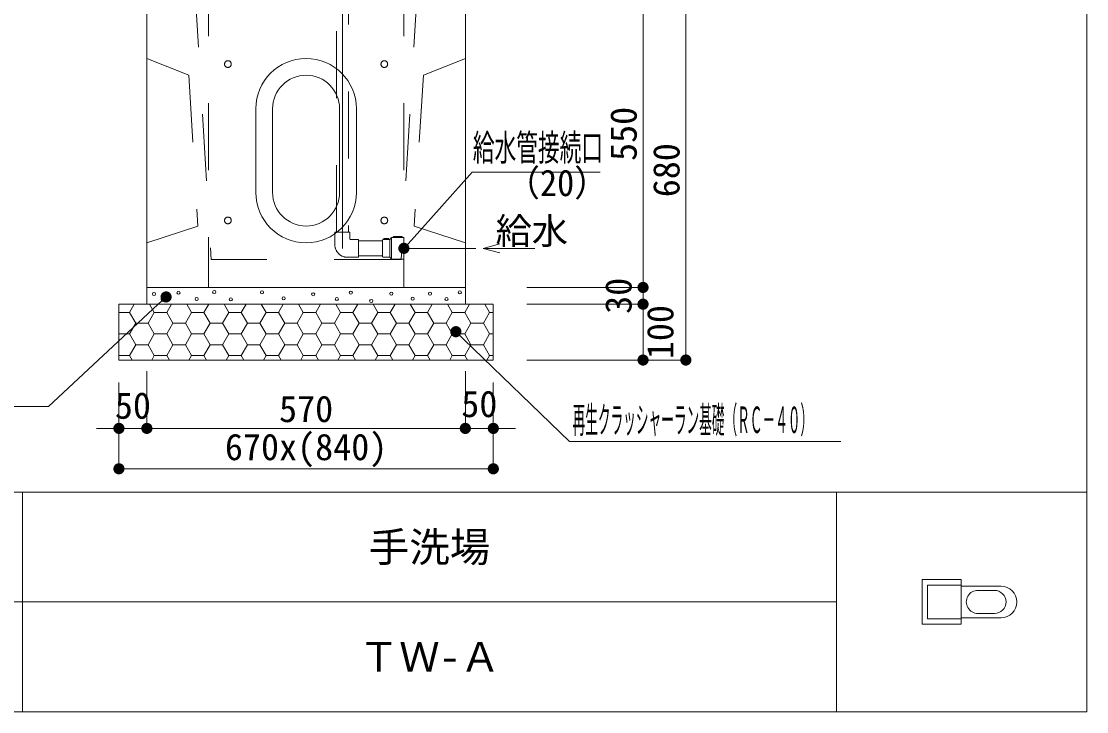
# Model space of a CAD drawing. Units: millimetres at full size, sheet at 1:20. Extents: x -6811 to -1335, y 4070 to 7803.
# Drawn here: x -3242 to -1335, y 4070 to 5306 of the extents above; entities that cross this region are included whole.
import ezdxf
from ezdxf.enums import TextEntityAlignment as Align

# ---------------------------------------------------------------- set-up
doc = ezdxf.new("R2010")
doc.units = ezdxf.units.MM
doc.header["$LTSCALE"] = 20
doc.linetypes.add('DASHED', pattern=[7.5, 6, -1.5])
doc.linetypes.add('DASHED_SPACED', pattern=[12, 6, -6])
for name, color, linetype, lineweight in [('0_2', 7, 'Continuous', 13), ('_0-0_', 7, 'Continuous', 13), ('L-01', 7, 'Continuous', 13), ('P001', 7, 'Continuous', 13), ('寸法', 1, 'Continuous', 13), ('本体', 7, 'Continuous', 13)]:
    doc.layers.add(name, color=color, linetype=linetype, lineweight=lineweight)
doc.styles.add('ＭＳ ゴシック', font='')
doc.styles.get('ＭＳ ゴシック').set_extended_font_data('MS Gothic')

# ---------------------------------------------------------------- blocks, each defined once
blk = doc.blocks.new('filled_dot')
at = {"color": 0, "linetype": 'Continuous', "lineweight": -2, "const_width": 1.25}
blk.add_lwpolyline([(-0.625, 0, 1), (0.625, 0, 1)], format="xyb", close=True, dxfattribs=at)

msp = doc.modelspace()

# ---------------------------------------------------------------- linework, layer by layer
at = {"layer": '0_2'}
msp.add_line((-1782.88, 4266.23), (-3726.78, 4266.23), dxfattribs=at)
at = {"layer": '_0-0_', "color": 6}
msp.add_line((-6811.45, 4462.81), (-1335.2, 4462.81), dxfattribs=at)
at = {"layer": '_0-0_'}
for p, q in [((-3239.97, 4462.81), (-3239.97, 4069.66)), ((-1782.88, 4462.81), (-1782.88, 4069.66))]:
    msp.add_line(p, q, dxfattribs=at)
at = {"layer": '_0-0_', "color": 6}
msp.add_lwpolyline([(-1335.2, 7693.29), (-6811.45, 7693.29), (-6811.45, 4069.66), (-1335.2, 4069.66)], close=True, dxfattribs=at)
at = {"layer": 'L-01'}
for p, q in [((-2385.35, 4907.51), (-2415.35, 4899.47)), ((-2415.35, 4899.47), (-2385.35, 4891.43)), ((-2415.35, 4899.47), (-2385.35, 4899.47))]:
    msp.add_line(p, q, dxfattribs=at)
at = {"layer": 'P001'}
for p, q in [((-1629.88, 4306.23), (-1559.88, 4306.23)), ((-1629.88, 4306.23), (-1629.88, 4226.23)), ((-1619.88, 4296.23), (-1619.88, 4236.23)), ((-1619.88, 4296.23), (-1559.88, 4296.23)), ((-1559.88, 4306.23), (-1559.88, 4226.23)), ((-1559.88, 4294.49), (-1488.43, 4294.49)), ((-1500.26, 4286.93), (-1530.34, 4286.93)), ((-1619.88, 4236.23), (-1559.88, 4236.23)), ((-1559.88, 4237.98), (-1488.43, 4237.98)), ((-1530.23, 4245.54), (-1500.26, 4245.54)), ((-1629.88, 4226.23), (-1559.88, 4226.23))]:
    msp.add_line(p, q, dxfattribs=at)
for centre, radius, start, end in [((-1488.43, 4266.23), 28.26, 0, 90), ((-1529.96, 4266.23), 20.7, 88.93911, 270.00698), ((-1500.26, 4266.23), 20.69, 270, 90), ((-1488.43, 4266.23), 28.26, 270, 0)]:
    msp.add_arc(centre, radius, start, end, dxfattribs=at)
at = {"layer": '寸法'}
for p, q in [((-2129.29, 5379.47), (-2129.29, 4829.47)), ((-2052.68, 4699.47), (-2052.68, 5379.47)), ((-2129.29, 4869.47), (-2129.29, 4759.47)), ((-2337.36, 4829.47), (-2129.29, 4829.47)), ((-2337.36, 4829.47), (-2129.29, 4829.47)), ((-2337.29, 4799.47), (-2129.29, 4799.47)), ((-2337.29, 4799.47), (-2129.29, 4799.47)), ((-2129.29, 4799.47), (-2129.29, 4699.47)), ((-2337.29, 4699.47), (-2129.29, 4699.47)), ((-2337.29, 4699.47), (-2052.68, 4699.47)), ((-3017.36, 4679.47), (-3017.36, 4577.04)), ((-3017.36, 4679.47), (-3017.36, 4577.04)), ((-2447.36, 4679.47), (-2447.36, 4577.04)), ((-2447.36, 4679.47), (-2447.36, 4577.04)), ((-3067.36, 4659.47), (-3067.36, 4577.04)), ((-3067.36, 4659.47), (-3067.36, 4504.67)), ((-2397.29, 4659.47), (-2397.29, 4577.04)), ((-2397.29, 4659.47), (-2397.29, 4504.67)), ((-3107.36, 4577.04), (-2977.36, 4577.04)), ((-3017.36, 4577.04), (-2447.36, 4577.04)), ((-2357.29, 4577.04), (-2487.36, 4577.04)), ((-2397.29, 4504.67), (-3067.36, 4504.67))]:
    msp.add_line(p, q, dxfattribs=at)
at = {"layer": '寸法', "color": 7}
for p, q in [((-2447.36, 4829.47), (-3017.36, 4829.47)), ((-3017.36, 4829.47), (-3017.36, 4799.47)), ((-2447.36, 4829.47), (-2447.36, 4799.47)), ((-3067.36, 4799.47), (-3067.36, 4699.47)), ((-2397.29, 4799.47), (-2397.29, 4699.47))]:
    msp.add_line(p, q, dxfattribs=at)
at = {"layer": '寸法'}
for points in [[(-2557.36, 4899.47), (-2544, 4914.36), (-2435, 5035.9), (-2206, 5035.9)], [(-2982.99, 4812.46), (-2997.6, 4798.8), (-3193.25, 4616.02), (-3849.58, 4616.02)], [(-2464.29, 4750.19), (-2449.91, 4736.29), (-2260.73, 4553.56), (-1775.01, 4553.56)]]:
    msp.add_lwpolyline(points, dxfattribs=at)
at = {"layer": '本体'}
for p, q in [((-2667.36, 4899.26), (-2667.36, 6174.15)), ((-2822.36, 4999.47), (-2822.36, 5149.47)), ((-2792.36, 4999.47), (-2792.36, 5149.47)), ((-2672.36, 5149.47), (-2672.36, 4999.47)), ((-2642.36, 5149.47), (-2642.36, 4999.47)), ((-2428.86, 4899.47), (-2550.55, 4899.47)), ((-2385.35, 4899.47), (-2322.69, 4899.47)), ((-2397.29, 4799.47), (-3067.36, 4799.47)), ((-3048.52, 4784.59), (-3039.92, 4799.47)), ((-3004.07, 4784.59), (-3012.66, 4799.47)), ((-2981.84, 4784.59), (-2973.25, 4799.47)), ((-2937.39, 4784.59), (-2945.99, 4799.47)), ((-2915.17, 4784.59), (-2906.57, 4799.47)), ((-2870.72, 4784.59), (-2879.31, 4799.47)), ((-2848.49, 4784.59), (-2839.9, 4799.47)), ((-2804.04, 4784.59), (-2812.64, 4799.47)), ((-2781.82, 4784.59), (-2773.22, 4799.47)), ((-2737.37, 4784.59), (-2745.96, 4799.47)), ((-2715.14, 4784.59), (-2706.55, 4799.47)), ((-2670.69, 4784.59), (-2679.29, 4799.47)), ((-2648.47, 4784.59), (-2639.87, 4799.47)), ((-2604.02, 4784.59), (-2612.61, 4799.47)), ((-2581.79, 4784.59), (-2573.2, 4799.47)), ((-2537.34, 4784.59), (-2545.94, 4799.47)), ((-2515.12, 4784.59), (-2506.52, 4799.47)), ((-2470.67, 4784.59), (-2479.26, 4799.47)), ((-2448.44, 4784.59), (-2439.85, 4799.47)), ((-2403.99, 4784.59), (-2412.59, 4799.47)), ((-3067.36, 4784.59), (-3048.52, 4784.59)), ((-3037.4, 4765.34), (-3048.52, 4784.59)), ((-3015.18, 4765.34), (-3004.07, 4784.59)), ((-3004.07, 4784.59), (-2981.84, 4784.59)), ((-2970.73, 4765.34), (-2981.84, 4784.59)), ((-2948.5, 4765.34), (-2937.39, 4784.59)), ((-2937.39, 4784.59), (-2915.17, 4784.59)), ((-2904.05, 4765.34), (-2915.17, 4784.59)), ((-2881.83, 4765.34), (-2870.72, 4784.59)), ((-2870.72, 4784.59), (-2848.49, 4784.59)), ((-2837.38, 4765.34), (-2848.49, 4784.59)), ((-2815.15, 4765.34), (-2804.04, 4784.59)), ((-2804.04, 4784.59), (-2781.82, 4784.59)), ((-2770.7, 4765.34), (-2781.82, 4784.59)), ((-2748.48, 4765.34), (-2737.37, 4784.59)), ((-2737.37, 4784.59), (-2715.14, 4784.59)), ((-2704.03, 4765.34), (-2715.14, 4784.59)), ((-2681.8, 4765.34), (-2670.69, 4784.59)), ((-2670.69, 4784.59), (-2648.47, 4784.59)), ((-2637.35, 4765.34), (-2648.47, 4784.59)), ((-2615.13, 4765.34), (-2604.02, 4784.59)), ((-2604.02, 4784.59), (-2581.79, 4784.59)), ((-2570.68, 4765.34), (-2581.79, 4784.59)), ((-2548.45, 4765.34), (-2537.34, 4784.59)), ((-2537.34, 4784.59), (-2515.12, 4784.59)), ((-2504, 4765.34), (-2515.12, 4784.59)), ((-2481.78, 4765.34), (-2470.67, 4784.59)), ((-2470.67, 4784.59), (-2448.44, 4784.59)), ((-2437.33, 4765.34), (-2448.44, 4784.59)), ((-2415.1, 4765.34), (-2403.99, 4784.59)), ((-2403.99, 4784.59), (-2397.29, 4784.59)), ((-3048.52, 4746.09), (-3037.4, 4765.34)), ((-3037.4, 4765.34), (-3015.18, 4765.34)), ((-3004.07, 4746.09), (-3015.18, 4765.34)), ((-2981.84, 4746.09), (-2970.73, 4765.34)), ((-2970.73, 4765.34), (-2948.5, 4765.34)), ((-2937.39, 4746.09), (-2948.5, 4765.34)), ((-2915.17, 4746.09), (-2904.05, 4765.34)), ((-2904.05, 4765.34), (-2881.83, 4765.34)), ((-2870.72, 4746.09), (-2881.83, 4765.34)), ((-2848.49, 4746.09), (-2837.38, 4765.34)), ((-2837.38, 4765.34), (-2815.15, 4765.34)), ((-2804.04, 4746.09), (-2815.15, 4765.34)), ((-2781.82, 4746.09), (-2770.7, 4765.34)), ((-2770.7, 4765.34), (-2748.48, 4765.34)), ((-2737.37, 4746.09), (-2748.48, 4765.34)), ((-2715.14, 4746.09), (-2704.03, 4765.34)), ((-2704.03, 4765.34), (-2681.8, 4765.34)), ((-2670.69, 4746.09), (-2681.8, 4765.34)), ((-2648.47, 4746.09), (-2637.35, 4765.34)), ((-2637.35, 4765.34), (-2615.13, 4765.34)), ((-2604.02, 4746.09), (-2615.13, 4765.34)), ((-2581.79, 4746.09), (-2570.68, 4765.34)), ((-2570.68, 4765.34), (-2548.45, 4765.34)), ((-2537.34, 4746.09), (-2548.45, 4765.34)), ((-2515.12, 4746.09), (-2504, 4765.34)), ((-2504, 4765.34), (-2481.78, 4765.34)), ((-2470.67, 4746.09), (-2481.78, 4765.34)), ((-2448.44, 4746.09), (-2437.33, 4765.34)), ((-2437.33, 4765.34), (-2415.1, 4765.34)), ((-2403.99, 4746.09), (-2415.1, 4765.34)), ((-3067.36, 4746.09), (-3048.52, 4746.09)), ((-3037.4, 4726.85), (-3048.52, 4746.09)), ((-3015.18, 4726.85), (-3004.07, 4746.09)), ((-3004.07, 4746.09), (-2981.84, 4746.09)), ((-2970.73, 4726.85), (-2981.84, 4746.09)), ((-2948.5, 4726.85), (-2937.39, 4746.09)), ((-2937.39, 4746.09), (-2915.17, 4746.09)), ((-2904.05, 4726.85), (-2915.17, 4746.09)), ((-2881.83, 4726.85), (-2870.72, 4746.09)), ((-2870.72, 4746.09), (-2848.49, 4746.09)), ((-2837.38, 4726.85), (-2848.49, 4746.09)), ((-2815.15, 4726.85), (-2804.04, 4746.09)), ((-2804.04, 4746.09), (-2781.82, 4746.09)), ((-2770.7, 4726.85), (-2781.82, 4746.09)), ((-2748.48, 4726.85), (-2737.37, 4746.09)), ((-2737.37, 4746.09), (-2715.14, 4746.09)), ((-2704.03, 4726.85), (-2715.14, 4746.09)), ((-2681.8, 4726.85), (-2670.69, 4746.09)), ((-2670.69, 4746.09), (-2648.47, 4746.09)), ((-2637.35, 4726.85), (-2648.47, 4746.09)), ((-2615.13, 4726.85), (-2604.02, 4746.09)), ((-2604.02, 4746.09), (-2581.79, 4746.09)), ((-2570.68, 4726.85), (-2581.79, 4746.09)), ((-2548.45, 4726.85), (-2537.34, 4746.09)), ((-2537.34, 4746.09), (-2515.12, 4746.09)), ((-2504, 4726.85), (-2515.12, 4746.09)), ((-2481.78, 4726.85), (-2470.67, 4746.09)), ((-2470.67, 4746.09), (-2448.44, 4746.09)), ((-2437.33, 4726.85), (-2448.44, 4746.09)), ((-2415.1, 4726.85), (-2403.99, 4746.09)), ((-2403.99, 4746.09), (-2397.29, 4746.09)), ((-3048.52, 4707.6), (-3037.4, 4726.85)), ((-3037.4, 4726.85), (-3015.18, 4726.85)), ((-3004.07, 4707.6), (-3015.18, 4726.85)), ((-2981.84, 4707.6), (-2970.73, 4726.85)), ((-2970.73, 4726.85), (-2948.5, 4726.85)), ((-2937.39, 4707.6), (-2948.5, 4726.85)), ((-2915.17, 4707.6), (-2904.05, 4726.85)), ((-2904.05, 4726.85), (-2881.83, 4726.85)), ((-2870.72, 4707.6), (-2881.83, 4726.85)), ((-2848.49, 4707.6), (-2837.38, 4726.85)), ((-2837.38, 4726.85), (-2815.15, 4726.85)), ((-2804.04, 4707.6), (-2815.15, 4726.85)), ((-2781.82, 4707.6), (-2770.7, 4726.85)), ((-2770.7, 4726.85), (-2748.48, 4726.85)), ((-2737.37, 4707.6), (-2748.48, 4726.85)), ((-2715.14, 4707.6), (-2704.03, 4726.85)), ((-2704.03, 4726.85), (-2681.8, 4726.85)), ((-2670.69, 4707.6), (-2681.8, 4726.85)), ((-2648.47, 4707.6), (-2637.35, 4726.85)), ((-2637.35, 4726.85), (-2615.13, 4726.85)), ((-2604.02, 4707.6), (-2615.13, 4726.85)), ((-2581.79, 4707.6), (-2570.68, 4726.85)), ((-2570.68, 4726.85), (-2548.45, 4726.85)), ((-2537.34, 4707.6), (-2548.45, 4726.85)), ((-2515.12, 4707.6), (-2504, 4726.85)), ((-2504, 4726.85), (-2481.78, 4726.85)), ((-2470.67, 4707.6), (-2481.78, 4726.85)), ((-2448.44, 4707.6), (-2437.33, 4726.85)), ((-2437.33, 4726.85), (-2415.1, 4726.85)), ((-2403.99, 4707.6), (-2415.1, 4726.85)), ((-3067.36, 4707.6), (-3048.52, 4707.6)), ((-2397.29, 4699.47), (-3067.36, 4699.47)), ((-3043.83, 4699.47), (-3048.52, 4707.6)), ((-3008.76, 4699.47), (-3004.07, 4707.6)), ((-3004.07, 4707.6), (-2981.84, 4707.6)), ((-2977.15, 4699.47), (-2981.84, 4707.6)), ((-2942.08, 4699.47), (-2937.39, 4707.6)), ((-2937.39, 4707.6), (-2915.17, 4707.6)), ((-2910.48, 4699.47), (-2915.17, 4707.6)), ((-2875.41, 4699.47), (-2870.72, 4707.6)), ((-2870.72, 4707.6), (-2848.49, 4707.6)), ((-2843.8, 4699.47), (-2848.49, 4707.6)), ((-2808.73, 4699.47), (-2804.04, 4707.6)), ((-2804.04, 4707.6), (-2781.82, 4707.6)), ((-2777.13, 4699.47), (-2781.82, 4707.6)), ((-2742.06, 4699.47), (-2737.37, 4707.6)), ((-2737.37, 4707.6), (-2715.14, 4707.6)), ((-2710.45, 4699.47), (-2715.14, 4707.6)), ((-2675.38, 4699.47), (-2670.69, 4707.6)), ((-2670.69, 4707.6), (-2648.47, 4707.6)), ((-2643.78, 4699.47), (-2648.47, 4707.6)), ((-2608.71, 4699.47), (-2604.02, 4707.6)), ((-2604.02, 4707.6), (-2581.79, 4707.6)), ((-2577.1, 4699.47), (-2581.79, 4707.6)), ((-2542.03, 4699.47), (-2537.34, 4707.6)), ((-2537.34, 4707.6), (-2515.12, 4707.6)), ((-2510.43, 4699.47), (-2515.12, 4707.6)), ((-2475.36, 4699.47), (-2470.67, 4707.6)), ((-2470.67, 4707.6), (-2448.44, 4707.6)), ((-2443.75, 4699.47), (-2448.44, 4707.6)), ((-2408.68, 4699.47), (-2403.99, 4707.6)), ((-2403.99, 4707.6), (-2397.29, 4707.6))]:
    msp.add_line(p, q, dxfattribs=at)
at = {"layer": '本体', "color": 4, "linetype": 'DASHED_SPACED'}
for p, q in [((-2678.21, 4928.47), (-2678.21, 5900.56)), ((-2656.51, 5900.56), (-2656.51, 4928.47)), ((-2680.86, 4928.47), (-2680.86, 4907.47)), ((-2576.36, 4919.97), (-2576.36, 4918.97)), ((-2560.86, 4920.47), (-2575.86, 4920.47)), ((-2560.36, 4919.97), (-2560.36, 4918.97)), ((-2595.36, 4913.07), (-2638.36, 4913.07)), ((-2595.36, 4914.47), (-2595.36, 4884.47)), ((-2594.36, 4915.47), (-2583.18, 4915.47)), ((-2593.36, 4916.47), (-2593.36, 4915.47)), ((-2592.86, 4916.97), (-2584.86, 4916.97)), ((-2584.36, 4916.47), (-2584.36, 4915.47)), ((-2582.36, 4884.47), (-2582.36, 4914.47)), ((-2581.77, 4916.06), (-2579.94, 4918.39)), ((-2579.36, 4882.15), (-2579.36, 4917.29)), ((-2558.36, 4918.97), (-2578.53, 4918.97)), ((-2557.36, 4917.97), (-2557.36, 4880.97)), ((-2638.36, 4885.87), (-2595.36, 4885.87)), ((-2594.36, 4883.47), (-2583.18, 4883.47)), ((-2581.77, 4882.89), (-2579.94, 4880.56)), ((-2558.36, 4879.97), (-2578.53, 4879.97))]:
    msp.add_line(p, q, dxfattribs=at)
at = {"layer": '本体', "linetype": 'DASHED_SPACED'}
for p, q in [((-2907.36, 5399.47), (-2907.36, 4829.47)), ((-2557.36, 5399.47), (-2557.36, 4829.47)), ((-2932.36, 5379.47), (-2902.36, 4879.47)), ((-2532.36, 5379.47), (-2562.36, 4879.47)), ((-2562.36, 4879.47), (-2902.36, 4879.47))]:
    msp.add_line(p, q, dxfattribs=at)
at = {"layer": '本体', "color": 4}
msp.add_line((-2658.36, 4928.47), (-2676.36, 4928.47), dxfattribs=at)
at = {"layer": '本体'}
msp.add_lwpolyline([(-2447.36, 4829.47), (-3017.36, 4829.47), (-3017.36, 5389.47), (-3007.36, 5399.47), (-2457.36, 5399.47), (-2447.36, 5389.47)], close=True, dxfattribs=at)
at = {"layer": '本体', "linetype": 'DASHED_SPACED'}
for points in [[(-3017.36, 5239.47), (-2942.19, 5209.47), (-2925.99, 4939.47), (-3017.36, 4909.47)], [(-2447.35, 5239.47), (-2522.52, 5209.47), (-2538.72, 4939.47), (-2447.35, 4909.47)]]:
    msp.add_lwpolyline(points, dxfattribs=at)
at = {"layer": '本体', "color": 4, "linetype": 'DASHED_SPACED'}
for points in [[(-2653.86, 4916.47), (-2653.86, 4928.47), (-2680.86, 4928.47)], [(-2659.36, 4883.47), (-2638.36, 4883.47), (-2638.36, 4915.47), (-2652.86, 4915.47)]]:
    msp.add_lwpolyline(points, dxfattribs=at)
at = {"layer": '本体', "color": 251, "linetype": 'DASHED'}
for centre in [(-2872.36, 5229.47), (-2592.36, 5229.47), (-2872.36, 4949.47), (-2592.36, 4949.47)]:
    msp.add_circle(centre, 6, dxfattribs=at)
at = {"layer": '本体'}
for centre in [(-3004.69, 4817.81), (-2988.71, 4806.98), (-2960.74, 4820.1), (-2928.2, 4808.69), (-2896.81, 4821.24), (-2867.13, 4808.12), (-2811.19, 4820.67), (-2772.37, 4809.83), (-2719.68, 4817.28), (-2677.44, 4808.73), (-2652.33, 4820.13), (-2615.8, 4805.3), (-2579.83, 4818.42), (-2541.59, 4809.3), (-2510.77, 4818.42), (-2481.09, 4808.73), (-2457.11, 4820.7)]:
    msp.add_circle(centre, 2.8, dxfattribs=at)
for centre, radius, start, end in [((-2732.36, 5149.47), 90, 0, 180), ((-2732.36, 5149.47), 60, 0, 180), ((-2732.36, 4999.47), 90, 180, 0), ((-2732.36, 4999.47), 60, 180, 0)]:
    msp.add_arc(centre, radius, start, end, dxfattribs=at)
at = {"layer": '本体', "color": 4, "linetype": 'DASHED_SPACED'}
for centre, radius, start, end in [((-2575.86, 4919.97), 0.5, 90, 180), ((-2560.86, 4919.97), 0.5, 0, 90), ((-2658.11, 4906.22), 22.78, 176.85504, 266.85504), ((-2652.86, 4916.47), 1, 180, 270), ((-2594.36, 4914.47), 1, 90, 180), ((-2592.86, 4916.47), 0.5, 90, 180), ((-2584.86, 4916.47), 0.5, 0, 90), ((-2583.18, 4917.47), 2, 270, 315), ((-2578.53, 4916.97), 2, 90, 135), ((-2558.36, 4917.97), 1, 0, 90), ((-2594.36, 4884.47), 1, 180, 270), ((-2583.18, 4881.47), 2, 45, 90), ((-2578.53, 4881.97), 2, 225, 270), ((-2558.36, 4880.97), 1, 270, 0)]:
    msp.add_arc(centre, radius, start, end, dxfattribs=at)

# ---------------------------------------------------------------- block references
at = {"layer": '寸法', "xscale": 8, "yscale": 8}
for p, rotation in [((-2557.36, 4899.47), 48.1), ((-2982.99, 4812.46), 223.1), ((-2129.29, 4829.47), 90), ((-2129.29, 4829.47), 90), ((-2129.29, 4799.47), 270), ((-2129.29, 4799.47), 270), ((-2464.29, 4750.19), 316), ((-2129.29, 4699.47), 90), ((-2052.68, 4699.47), 90), ((-3067.36, 4577.04), 180), ((-2447.36, 4577.04), 180), ((-2447.36, 4577.04), 180), ((-2397.29, 4504.67), 180)]:
    msp.add_blockref('filled_dot', p, dxfattribs=dict(at, rotation=rotation))
for p in [(-3017.36, 4577.04), (-3017.36, 4577.04), (-2397.29, 4577.04), (-3067.36, 4504.67)]:
    msp.add_blockref('filled_dot', p, dxfattribs=at)

# ---------------------------------------------------------------- texts
at = {"layer": '_0-0_', "style": 'ＭＳ ゴシック'}
for s, p in [('手洗場', (-2511.43, 4364.52)), ('ＴＷ-Ａ', (-2511.43, 4167.95))]:
    msp.add_text(s, height=53.17, dxfattribs=at).set_placement(p, align=Align.MIDDLE_CENTER)
at = {"layer": '寸法', "style": 'ＭＳ ゴシック'}
for s, p in [('550', (-2164.29, 5104.47)), ('680', (-2087.68, 5039.47)), ('30', (-2173.4, 4814.47)), ('100', (-2098.63, 4749.47))]:
    msp.add_text(s, height=47.47, rotation=90, dxfattribs=at).set_placement(p, align=Align.MIDDLE_CENTER)
at = {"layer": '寸法', "color": 3, "style": 'ＭＳ ゴシック'}
for s, width, p in [('給水管接続口', 0.6, (-2433.93, 5041.93)), ('（20）', 0.95, (-2375.35, 4978.78)), ('再生クラッシャーラン基礎（ＲＣ－４０）', 0.35, (-2255.41, 4554.45))]:
    msp.add_text(s, height=47.47, dxfattribs=dict(at, width=width)).set_placement(p, align=Align.BOTTOM_LEFT)
msp.add_text('給水', height=47.47, dxfattribs=at).set_placement((-2328.49, 4930.69), align=Align.MIDDLE_CENTER)
at = {"layer": '寸法', "style": 'ＭＳ ゴシック'}
for s, p in [('50', (-3042.36, 4618)), ('570', (-2732.36, 4612.04)), ('50', (-2422.32, 4621)), ('670x(840)', (-2732.32, 4543.86))]:
    msp.add_text(s, height=47.47, dxfattribs=at).set_placement(p, align=Align.MIDDLE_CENTER)

doc.saveas('drawing.dxf')
